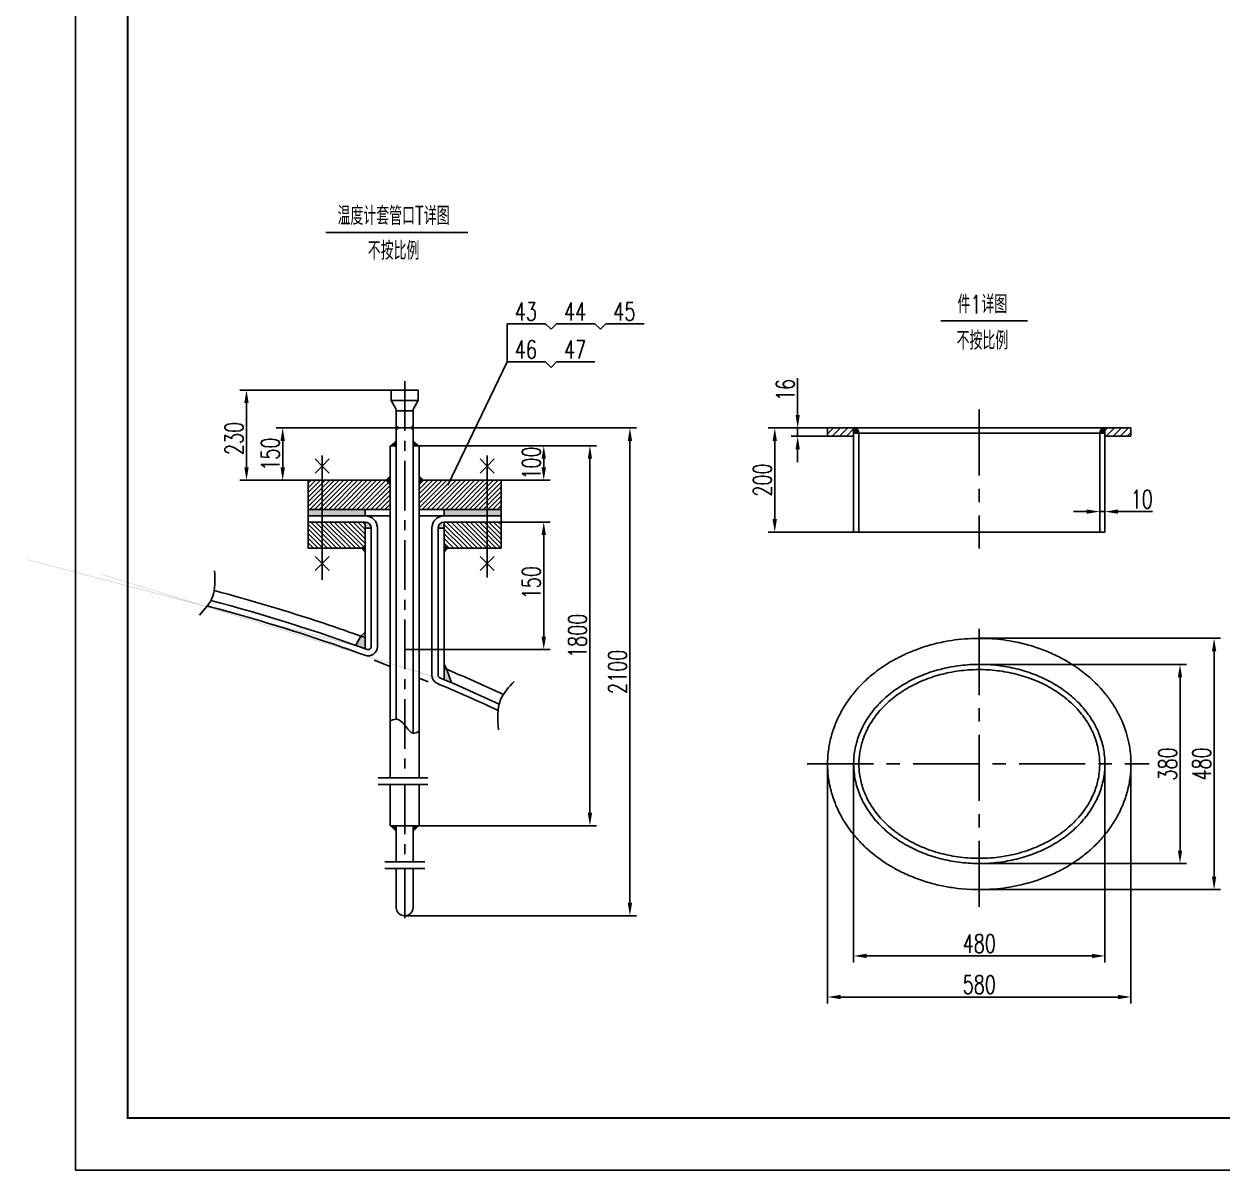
# Model space of a CAD drawing. Header units: millimetres. Extents: x 1968 to 8007, y 3243 to 11653.
# Drawn here: x 1968 to 4266, y 3243 to 5442 of the extents above; entities that cross this region are included whole.
import ezdxf
from ezdxf.enums import TextEntityAlignment as Align

# ---------------------------------------------------------------- set-up
doc = ezdxf.new("R2010")
doc.units = ezdxf.units.MM
doc.linetypes.add('CENTER', pattern=[50.8, 31.75, -6.35, 6.35, -6.35])
for name, color, linetype in [('hgjy', 7, 'Continuous'), ('K1', 4, 'Continuous'), ('尺寸线', 4, 'Continuous')]:
    doc.layers.add(name, color=color, linetype=linetype)
doc.styles.add('汉字仿宋', font='txt.shx', dxfattribs={"width": 0.7071, "bigfont": 'hzfs.shx'})
doc.dimstyles.new('绘图', dxfattribs={"dimscale": 10, "dimtxt": 3.5, "dimasz": 2.5, "dimexe": 1.25, "dimexo": 0, "dimtad": 1, "dimdec": 0, "dimdsep": 46, "dimtxsty": '汉字仿宋', "dimcen": 2.5, "dimclrd": 4, "dimclre": 4, "dimclrt": 7, "dimadec": 0, "dimazin": 0, "dimtfac": 1, "dimtdec": 0, "dimtmove": 0, "dimatfit": 0, "dimldrblk": 'NONE', "dimfxl": 0, "dimlwd": 25, "dimlwe": 25, "dimarcsym": 0})

# ---------------------------------------------------------------- blocks, each defined once
blk = doc.blocks.new('*D5')
at = {"color": 4, "lineweight": 25}
for p, q in [((2883.3, 4486.2), (2977.6, 4486.2)), ((2965.1, 4266.4), (2965.1, 4461.2)), ((2698.3, 4241.4), (2977.6, 4241.4))]:
    blk.add_line(p, q, dxfattribs=at)
at = {"color": 4, "lineweight": -3}
for points in [[(2960.9, 4461.2), (2969.3, 4461.2), (2965.1, 4486.2)], [(2960.9, 4266.4), (2969.3, 4266.4), (2965.1, 4241.4)]]:
    blk.add_solid(points, dxfattribs=at)
at = {"layer": 'Defpoints', "color": 0, "lineweight": -3}
for p in [(2883.3, 4486.2), (2965.1, 4486.2), (2698.3, 4241.4)]:
    blk.add_point(p, dxfattribs=at)
at = {"color": 7, "insert": (2941.3, 4369.8), "char_height": 35, "attachment_point": 5, "rotation": 90, "style": '汉字仿宋'}
blk.add_mtext('150', dxfattribs=at)
blk = doc.blocks.new('_None')
blk = doc.blocks.new('*D3')
at = {"color": 4, "lineweight": 25}
for p, q in [((2726.3, 4632.4), (2977.6, 4632.4)), ((2965.1, 4607.4), (2965.1, 4591.2)), ((2883.3, 4566.2), (2977.6, 4566.2))]:
    blk.add_line(p, q, dxfattribs=at)
at = {"color": 4, "lineweight": -3}
for points in [[(2960.9, 4607.4), (2969.3, 4607.4), (2965.1, 4632.4)], [(2960.9, 4591.2), (2969.3, 4591.2), (2965.1, 4566.2)]]:
    blk.add_solid(points, dxfattribs=at)
at = {"layer": 'Defpoints', "color": 0, "lineweight": -3}
for p in [(2726.3, 4632.4), (2883.3, 4566.2), (2965.1, 4566.2)]:
    blk.add_point(p, dxfattribs=at)
at = {"color": 7, "insert": (2941.3, 4599.3), "char_height": 35, "attachment_point": 5, "rotation": 90, "style": '汉字仿宋'}
blk.add_mtext('100', dxfattribs=at)
blk = doc.blocks.new('*D6')
at = {"color": 4, "lineweight": 25}
for p, q in [((2686.3, 4666.7), (2451.8, 4666.7)), ((2464.3, 4591.2), (2464.3, 4641.7)), ((2513.3, 4566.2), (2451.8, 4566.2))]:
    blk.add_line(p, q, dxfattribs=at)
at = {"color": 4, "lineweight": -3}
for points in [[(2460.1, 4641.7), (2468.5, 4641.7), (2464.3, 4666.7)], [(2460.1, 4591.2), (2468.5, 4591.2), (2464.3, 4566.2)]]:
    blk.add_solid(points, dxfattribs=at)
at = {"layer": 'Defpoints', "color": 0, "lineweight": -3}
for p in [(2464.3, 4666.7), (2686.3, 4666.7), (2513.3, 4566.2)]:
    blk.add_point(p, dxfattribs=at)
at = {"color": 7, "insert": (2440.6, 4616.4), "char_height": 35, "attachment_point": 5, "rotation": 90, "style": '汉字仿宋'}
blk.add_mtext('150', dxfattribs=at)
blk = doc.blocks.new('*D7')
at = {"color": 4, "lineweight": 25}
for p, q in [((2672.3, 4739.3), (2382.4, 4739.3)), ((2394.9, 4591.2), (2394.9, 4714.3)), ((2513.3, 4566.2), (2382.4, 4566.2))]:
    blk.add_line(p, q, dxfattribs=at)
at = {"color": 4, "lineweight": -3}
for points in [[(2390.7, 4714.3), (2399, 4714.3), (2394.9, 4739.3)], [(2390.7, 4591.2), (2399, 4591.2), (2394.9, 4566.2)]]:
    blk.add_solid(points, dxfattribs=at)
at = {"layer": 'Defpoints', "color": 0, "lineweight": -3}
for p in [(2394.9, 4739.3), (2672.3, 4739.3), (2513.3, 4566.2)]:
    blk.add_point(p, dxfattribs=at)
at = {"color": 7, "insert": (2371.1, 4646.4), "char_height": 35, "attachment_point": 5, "rotation": 90, "style": '汉字仿宋'}
blk.add_mtext('230', dxfattribs=at)
blk = doc.blocks.new('*D4')
at = {"color": 4, "lineweight": 25}
for p, q in [((2726.3, 4632.4), (3066.1, 4632.4)), ((3053.6, 3928.4), (3053.6, 4607.4)), ((2726.3, 3903.4), (3066.1, 3903.4))]:
    blk.add_line(p, q, dxfattribs=at)
at = {"color": 4, "lineweight": -3}
for points in [[(3049.5, 4607.4), (3057.8, 4607.4), (3053.6, 4632.4)], [(3049.5, 3928.4), (3057.8, 3928.4), (3053.6, 3903.4)]]:
    blk.add_solid(points, dxfattribs=at)
at = {"layer": 'Defpoints', "color": 0, "lineweight": -3}
for p in [(2726.3, 4632.4), (3053.6, 4632.4), (2726.3, 3903.4)]:
    blk.add_point(p, dxfattribs=at)
at = {"color": 7, "insert": (3029.9, 4267.9), "char_height": 35, "attachment_point": 5, "rotation": 90, "style": '汉字仿宋'}
blk.add_mtext('1800', dxfattribs=at)
blk = doc.blocks.new('*D8')
at = {"color": 4, "lineweight": 25}
for p, q in [((2710.3, 4666.7), (3142.9, 4666.7)), ((3130.4, 3755.9), (3130.4, 4641.7)), ((2698.3, 3730.9), (3142.9, 3730.9))]:
    blk.add_line(p, q, dxfattribs=at)
at = {"color": 4, "lineweight": -3}
for points in [[(3126.2, 4641.7), (3134.6, 4641.7), (3130.4, 4666.7)], [(3126.2, 3755.9), (3134.6, 3755.9), (3130.4, 3730.9)]]:
    blk.add_solid(points, dxfattribs=at)
at = {"layer": 'Defpoints', "color": 0, "lineweight": -3}
for p in [(2710.3, 4666.7), (3130.4, 4666.7), (2698.3, 3730.9)]:
    blk.add_point(p, dxfattribs=at)
at = {"color": 7, "insert": (3106.6, 4198.8), "char_height": 35, "attachment_point": 5, "rotation": 90, "style": '汉字仿宋'}
blk.add_mtext('2100', dxfattribs=at)
blk = doc.blocks.new('*D56')
at = {"color": 4, "linetype": 'Continuous', "lineweight": 25}
for p, q in [((3559.6, 4022.1), (3559.6, 3641.4)), ((4041.6, 4022.1), (4041.6, 3641.4)), ((3584.6, 3653.9), (4016.6, 3653.9))]:
    blk.add_line(p, q, dxfattribs=at)
at = {"color": 4, "linetype": 'Continuous', "lineweight": -3}
for points in [[(3584.6, 3658.1), (3584.6, 3649.7), (3559.6, 3653.9)], [(4016.6, 3658.1), (4016.6, 3649.7), (4041.6, 3653.9)]]:
    blk.add_solid(points, dxfattribs=at)
at = {"layer": 'Defpoints', "color": 0, "linetype": 'Continuous', "lineweight": -3}
for p in [(3559.6, 4022.1), (4041.6, 4022.1), (4041.6, 3653.9)]:
    blk.add_point(p, dxfattribs=at)
at = {"color": 7, "linetype": 'Continuous', "lineweight": -3, "insert": (3800.6, 3677.6), "char_height": 35, "attachment_point": 5, "style": '汉字仿宋'}
blk.add_mtext('480', dxfattribs=at)
blk = doc.blocks.new('*D57')
at = {"color": 4, "linetype": 'Continuous', "lineweight": 25}
for p, q in [((3509.6, 4022.1), (3509.6, 3562.6)), ((4091.6, 4022.1), (4091.6, 3562.6)), ((3534.6, 3575.1), (4066.6, 3575.1))]:
    blk.add_line(p, q, dxfattribs=at)
at = {"color": 4, "linetype": 'Continuous', "lineweight": -3}
for points in [[(3534.6, 3579.3), (3534.6, 3571), (3509.6, 3575.1)], [(4066.6, 3579.3), (4066.6, 3571), (4091.6, 3575.1)]]:
    blk.add_solid(points, dxfattribs=at)
at = {"layer": 'Defpoints', "color": 0, "linetype": 'Continuous', "lineweight": -3}
for p in [(3509.6, 4022.1), (4091.6, 4022.1), (4091.6, 3575.1)]:
    blk.add_point(p, dxfattribs=at)
at = {"color": 7, "linetype": 'Continuous', "lineweight": -3, "insert": (3800.6, 3598.9), "char_height": 35, "attachment_point": 5, "style": '汉字仿宋'}
blk.add_mtext('580', dxfattribs=at)
blk = doc.blocks.new('*D58')
at = {"color": 4, "linetype": 'Continuous', "lineweight": 25}
for p, q in [((3800.6, 4213.1), (4198.2, 4213.1)), ((4185.7, 3856.1), (4185.7, 4188.1)), ((3800.6, 3831.1), (4198.2, 3831.1))]:
    blk.add_line(p, q, dxfattribs=at)
at = {"color": 4, "linetype": 'Continuous', "lineweight": -3}
for points in [[(4181.5, 4188.1), (4189.8, 4188.1), (4185.7, 4213.1)], [(4181.5, 3856.1), (4189.8, 3856.1), (4185.7, 3831.1)]]:
    blk.add_solid(points, dxfattribs=at)
at = {"layer": 'Defpoints', "color": 0, "linetype": 'Continuous', "lineweight": -3}
for p in [(3800.6, 4213.1), (4185.7, 4213.1), (3800.6, 3831.1)]:
    blk.add_point(p, dxfattribs=at)
at = {"color": 7, "linetype": 'Continuous', "lineweight": -3, "insert": (4161.9, 4022.1), "char_height": 35, "attachment_point": 5, "rotation": 90, "style": '汉字仿宋'}
blk.add_mtext('380', dxfattribs=at)
blk = doc.blocks.new('*D59')
at = {"color": 4, "linetype": 'Continuous', "lineweight": 25}
for p, q in [((3800.6, 4263.1), (4263.6, 4263.1)), ((4251.1, 4238.1), (4251.1, 3806.1)), ((3800.7, 3781.1), (4263.6, 3781.1))]:
    blk.add_line(p, q, dxfattribs=at)
at = {"color": 4, "linetype": 'Continuous', "lineweight": -3}
for points in [[(4246.9, 4238.1), (4255.2, 4238.1), (4251.1, 4263.1)], [(4246.9, 3806.1), (4255.2, 3806.1), (4251.1, 3781.1)]]:
    blk.add_solid(points, dxfattribs=at)
at = {"layer": 'Defpoints', "color": 0, "linetype": 'Continuous', "lineweight": -3}
for p in [(3800.6, 4263.1), (3800.7, 3781.1), (4251.1, 3781.1)]:
    blk.add_point(p, dxfattribs=at)
at = {"color": 7, "linetype": 'Continuous', "lineweight": -3, "insert": (4227.3, 4022.1), "char_height": 35, "attachment_point": 5, "rotation": 90, "style": '汉字仿宋'}
blk.add_mtext('480', dxfattribs=at)
blk = doc.blocks.new('*D60')
at = {"color": 4, "linetype": 'Continuous', "lineweight": 25}
for p, q in [((3452.2, 4691.7), (3452.2, 4762.2)), ((3509.6, 4666.7), (3439.7, 4666.7)), ((3452.2, 4650.7), (3452.2, 4666.7)), ((3509.6, 4650.7), (3439.7, 4650.7)), ((3452.2, 4625.7), (3452.2, 4600.7))]:
    blk.add_line(p, q, dxfattribs=at)
at = {"color": 4, "linetype": 'Continuous', "lineweight": -3}
for points in [[(3448.1, 4691.7), (3456.4, 4691.7), (3452.2, 4666.7)], [(3448.1, 4625.7), (3456.4, 4625.7), (3452.2, 4650.7)]]:
    blk.add_solid(points, dxfattribs=at)
at = {"layer": 'Defpoints', "color": 0, "linetype": 'Continuous', "lineweight": -3}
for p in [(3452.2, 4666.7), (3509.6, 4666.7), (3509.6, 4650.7)]:
    blk.add_point(p, dxfattribs=at)
at = {"color": 7, "linetype": 'Continuous', "lineweight": -3, "insert": (3428.5, 4739.4), "char_height": 35, "attachment_point": 5, "rotation": 90, "style": '汉字仿宋'}
blk.add_mtext('16', dxfattribs=at)
blk = doc.blocks.new('*D61')
at = {"color": 4, "linetype": 'Continuous', "lineweight": 25}
for p, q in [((4006.6, 4506.1), (3981.6, 4506.1)), ((4031.6, 4506.1), (4031.6, 4518.6)), ((4031.6, 4506.1), (4041.6, 4506.1)), ((4041.6, 4506.1), (4041.6, 4518.6)), ((4066.6, 4506.1), (4133, 4506.1))]:
    blk.add_line(p, q, dxfattribs=at)
at = {"color": 4, "linetype": 'Continuous', "lineweight": -3}
for points in [[(4006.6, 4510.3), (4006.6, 4502), (4031.6, 4506.1)], [(4066.6, 4510.3), (4066.6, 4502), (4041.6, 4506.1)]]:
    blk.add_solid(points, dxfattribs=at)
at = {"layer": 'Defpoints', "color": 0, "linetype": 'Continuous', "lineweight": -3}
for p in [(4031.6, 4506.1), (4041.6, 4506.1), (4041.6, 4506.1)]:
    blk.add_point(p, dxfattribs=at)
at = {"color": 7, "linetype": 'Continuous', "lineweight": -3, "insert": (4112.3, 4529.9), "char_height": 35, "attachment_point": 5, "style": '汉字仿宋'}
blk.add_mtext('10', dxfattribs=at)
blk = doc.blocks.new('*D62')
at = {"color": 4, "linetype": 'Continuous', "lineweight": 25}
for p, q in [((3509.6, 4666.7), (3395.8, 4666.7)), ((3408.3, 4491.7), (3408.3, 4641.7)), ((3559.6, 4466.7), (3395.8, 4466.7))]:
    blk.add_line(p, q, dxfattribs=at)
at = {"color": 4, "linetype": 'Continuous', "lineweight": -3}
for points in [[(3404.1, 4641.7), (3412.4, 4641.7), (3408.3, 4666.7)], [(3404.1, 4491.7), (3412.4, 4491.7), (3408.3, 4466.7)]]:
    blk.add_solid(points, dxfattribs=at)
at = {"layer": 'Defpoints', "color": 0, "linetype": 'Continuous', "lineweight": -3}
for p in [(3408.3, 4666.7), (3509.6, 4666.7), (3559.6, 4466.7)]:
    blk.add_point(p, dxfattribs=at)
at = {"color": 7, "linetype": 'Continuous', "lineweight": -3, "insert": (3384.5, 4566.7), "char_height": 35, "attachment_point": 5, "rotation": 90, "style": '汉字仿宋'}
blk.add_mtext('200', dxfattribs=at)

msp = doc.modelspace()

# ---------------------------------------------------------------- hatches: boundary and pattern name
h = msp.add_hatch(color=7)
h.paths.add_polyline_path([(2682.3, 4670.7), (2682.3, 4662.7), (2686.3, 4666.7)])
h.paths.add_polyline_path([(2714.3, 4670.7), (2710.3, 4666.7), (2714.3, 4662.7)])
at = {"linetype": 'Continuous', "lineweight": -3}
h = msp.add_hatch(dxfattribs=at)
h.set_pattern_fill('ANSI31', scale=3, style=0)
h.set_pattern_definition([(45, (5392.569, -35.488), (-6.735192, 6.735192), [])])
h.paths.add_polyline_path([(4091.6, 4666.7), (4041.6, 4666.7), (4041.6, 4650.7), (4091.6, 4650.7)])
h.paths.add_polyline_path([(3559.6, 4666.7), (3509.6, 4666.7), (3509.6, 4650.7), (3559.6, 4650.7)])
for points in [[(3559.6, 4666.7), (3559.6, 4656.7), (3569.6, 4656.7, 0.414214)], [(4041.6, 4666.7, 0.414214), (4031.6, 4656.7), (4041.6, 4656.7)]]:
    msp.add_hatch(color=7, dxfattribs=at).paths.add_polyline_path(points)
h = msp.add_hatch(dxfattribs=at)
h.set_pattern_fill('ANSI31', scale=2, style=0)
h.paths.add_polyline_path([(2856.5, 4566.2), (2726.3, 4566.2), (2726.3, 4510.2), (2856.5, 4510.2)])
h.paths.add_polyline_path([(2883.3, 4566.2), (2856.5, 4566.2), (2856.5, 4510.2), (2883.3, 4510.2)])
h.paths.add_polyline_path([(2670.3, 4566.2), (2540.1, 4566.2), (2540.1, 4510.2), (2670.3, 4510.2)])
h.paths.add_polyline_path([(2540.1, 4566.2), (2513.3, 4566.2), (2513.3, 4510.2), (2540.1, 4510.2)])
h = msp.add_hatch(color=7, dxfattribs=at)
h.paths.add_polyline_path([(2883.3, 4510.2), (2856.5, 4510.2), (2856.5, 4498.2), (2883.3, 4498.2)])
h.paths.add_polyline_path([(2856.5, 4510.2), (2774.3, 4510.2), (2774.3, 4498.2), (2856.5, 4498.2)])
h.paths.add_polyline_path([(2622.3, 4510.2), (2540.1, 4510.2), (2540.1, 4498.2), (2622.3, 4498.2)])
h.paths.add_polyline_path([(2540.1, 4510.2), (2513.3, 4510.2), (2513.3, 4498.2), (2540.1, 4498.2)])
h = msp.add_hatch(dxfattribs=at)
h.set_pattern_fill('ANSI31', scale=2, angle=90, style=0)
h.paths.add_polyline_path([(2883.3, 4486.2), (2856.5, 4486.2), (2856.5, 4436.2), (2883.3, 4436.2)])
h.paths.add_polyline_path([(2856.5, 4486.2), (2774.3, 4486.2), (2774.3, 4436.2), (2856.5, 4436.2)])
h.paths.add_polyline_path([(2622.3, 4486.2), (2540.1, 4486.2), (2540.1, 4436.2), (2622.3, 4436.2)])
h.paths.add_polyline_path([(2540.1, 4486.2), (2513.3, 4486.2), (2513.3, 4436.2), (2540.1, 4436.2)])
h = msp.add_hatch(color=7)
h.paths.add_polyline_path([(2774.3, 4486.2, 0.414214), (2762.3, 4474.2), (2774.3, 4474.2)])
h.paths.add_polyline_path([(2622.3, 4486.2), (2622.3, 4474.2), (2634.3, 4474.2, 0.414214)])
h = msp.add_hatch(color=7)
edge = h.paths.add_edge_path()
edge.add_line((2622.3, 4274.7), (2614.4, 4267.4))
edge.add_spline(control_points=[(2614.4, 4267.4), (2617.1, 4266.4), (2619.7, 4265.5), (2622.3, 4264.5)], knot_values=[5.331794, 5.331794, 5.331794, 5.331794, 5.335486, 5.335486, 5.335486, 5.335486], degree=3, periodic=0)
edge.add_line((2622.3, 4264.5), (2622.3, 4274.7))
edge = h.paths.add_edge_path()
edge.add_spline(control_points=[(2622.3, 4264.5), (2619.7, 4265.5), (2617.1, 4266.4), (2614.4, 4267.4)], knot_values=[5.331794, 5.331794, 5.331794, 5.331794, 5.335486, 5.335486, 5.335486, 5.335486], degree=3, periodic=0)
edge.add_line((2614.4, 4267.4), (2604.3, 4249.7))
edge.add_ellipse((1098.3, 3190), major_axis=(2600, 0), ratio=0.5, start_angle=414.1155, end_angle=414.6025, ccw=False)
edge.add_line((2622.3, 4243.3), (2622.3, 4264.5))
h = msp.add_hatch(color=7)
edge = h.paths.add_edge_path()
edge.add_line((2774.3, 4213.2), (2774.3, 4205.6))
edge.add_spline(control_points=[(2774.3, 4205.6), (2776, 4204.9), (2777.7, 4204.2), (2779.3, 4203.5)], knot_values=[5.409033, 5.409033, 5.409033, 5.409033, 5.411557, 5.411557, 5.411557, 5.411557], degree=3, periodic=0)
edge.add_line((2779.3, 4203.5), (2774.3, 4213.2))
edge = h.paths.add_edge_path()
edge.add_spline(control_points=[(2779.3, 4203.5), (2777.7, 4204.2), (2776, 4204.9), (2774.3, 4205.6)], knot_values=[5.409033, 5.409033, 5.409033, 5.409033, 5.411557, 5.411557, 5.411557, 5.411557], degree=3, periodic=0)
edge.add_line((2774.3, 4205.6), (2774.3, 4183.9))
edge.add_ellipse((1098.3, 3190), major_axis=(-2600, 0), ratio=0.5, start_angle=229.4656, end_angle=229.8632, ccw=False)
edge.add_line((2788, 4178), (2779.3, 4203.5))

# ---------------------------------------------------------------- linework, layer by layer
for p, q in [((2067, 11653.2), (2067, 3243.2)), ((2067, 3243.2), (8007, 3243.2))]:
    msp.add_line(p, q)
at = {"color": 1, "linetype": 'Continuous'}
for p, q in [((2546.9, 5041.6), (2819.5, 5041.6)), ((3727, 4871.8), (3892.9, 4871.8))]:
    msp.add_line(p, q, dxfattribs=at)
at = {"color": 7}
for p, q in [((2781.1, 4556.8), (2895.2, 4793.4)), ((2540.1, 4593.6), (2526.6, 4607.1)), ((2540.1, 4613.5), (2540.1, 4375.1)), ((2540.1, 4593.6), (2553.6, 4607.1)), ((2856.5, 4593.6), (2843, 4607.1)), ((2856.5, 4613.5), (2856.5, 4379.8)), ((2856.5, 4593.6), (2870, 4607.1)), ((2540.1, 4593.6), (2526.6, 4580.1)), ((2540.1, 4593.6), (2553.6, 4580.1)), ((2856.5, 4593.6), (2843, 4580.1)), ((2856.5, 4593.6), (2870, 4580.1)), ((2622.3, 4498.2), (2622.3, 4510.2)), ((2774.3, 4498.2), (2774.3, 4510.2)), ((2540.1, 4406.6), (2526.6, 4420.1)), ((2540.1, 4406.6), (2553.6, 4420.1)), ((2856.5, 4406.6), (2843, 4420.1)), ((2856.5, 4406.6), (2870, 4420.1)), ((2540.1, 4406.6), (2526.6, 4393.1)), ((2540.1, 4406.6), (2553.6, 4393.1)), ((2856.5, 4406.6), (2843, 4393.1)), ((2856.5, 4406.6), (2870, 4393.1)), ((2614.4, 4267.4), (2604.3, 4249.7)), ((2622.3, 4274.7), (2614.4, 4267.4)), ((2639.9, 4221.2), (2670.3, 4209)), ((2774.3, 4213.2), (2779.3, 4203.5)), ((2726.3, 4186.5), (2743.2, 4179.7)), ((2779.3, 4203.5), (2788, 4178)), ((2647.4, 3995.2), (2743, 3995.2)), ((2647.4, 3982.6), (2743, 3982.6)), ((2670.3, 3903.4), (2682.3, 3903.4)), ((2726.3, 3903.4), (2714.3, 3903.4)), ((2660.5, 3834.1), (2736.8, 3834.1)), ((2660.5, 3821.5), (2736.8, 3821.5))]:
    msp.add_line(p, q, dxfattribs=at)
at = {"color": 1}
for p, q in [((2672.3, 4739.3), (2672.3, 4719.3)), ((2672.3, 4739.3), (2724.3, 4739.3)), ((2724.3, 4739.3), (2724.3, 4719.3)), ((2672.3, 4719.3), (2680.9, 4704.3)), ((2672.3, 4719.3), (2724.3, 4719.3)), ((2724.3, 4719.3), (2715.6, 4704.3)), ((2682.3, 4699.3), (2682.3, 4670.7)), ((2682.3, 4699.3), (2714.3, 4699.3)), ((2714.3, 4699.3), (2714.3, 4670.7)), ((2686.3, 4666.7), (2682.3, 4670.7)), ((2682.3, 4670.7), (2682.3, 4107.8)), ((2686.3, 4666.7), (2682.3, 4662.7)), ((2686.3, 4666.7), (2710.3, 4666.7)), ((2710.3, 4666.7), (2714.3, 4670.7)), ((2710.3, 4666.7), (2714.3, 4662.7)), ((2714.3, 4670.7), (2714.3, 4081.2)), ((3509.6, 4650.7), (3509.6, 4666.7)), ((3509.6, 4666.7), (4091.6, 4666.7)), ((3559.6, 4466.7), (3559.6, 4666.7)), ((4041.6, 4466.7), (4041.6, 4666.7)), ((4091.6, 4666.7), (4091.6, 4650.7)), ((3559.6, 4650.7), (3509.6, 4650.7)), ((3569.6, 4466.7), (3569.6, 4656.7)), ((3569.6, 4656.7), (4031.6, 4656.7)), ((4031.6, 4466.7), (4031.6, 4656.7)), ((4091.6, 4650.7), (4041.6, 4650.7)), ((2670.3, 4632.4), (2670.3, 3995.2)), ((2670.3, 4632.4), (2682.3, 4632.4)), ((2726.3, 4632.4), (2714.3, 4632.4)), ((2726.3, 4632.4), (2726.3, 3995.2)), ((2513.3, 4510.2), (2513.3, 4566.2)), ((2513.3, 4566.2), (2670.3, 4566.2)), ((2726.3, 4566.2), (2883.3, 4566.2)), ((2883.3, 4486.2), (2883.3, 4566.2)), ((2513.3, 4510.2), (2513.3, 4436.2)), ((2513.3, 4510.2), (2670.3, 4510.2)), ((2726.3, 4510.2), (2883.3, 4510.2)), ((2513.3, 4498.2), (2670.3, 4498.2)), ((2622.3, 4486.2), (2513.3, 4486.2)), ((2570.3, 4486.2), (2622.3, 4486.2)), ((2622.3, 4486.2), (2622.3, 4243.3)), ((2726.3, 4498.2), (2826.3, 4498.2)), ((2726.3, 4498.2), (2883.3, 4498.2)), ((2774.3, 4486.2), (2774.3, 4183.9)), ((2774.3, 4486.2), (2883.3, 4486.2)), ((2883.3, 4486.2), (2883.3, 4436.2)), ((2622.3, 4474.2), (2634.3, 4474.2)), ((2634.3, 4474.2), (2634.3, 4247.5)), ((2762.3, 4474.2), (2762.3, 4192.9)), ((2762.3, 4474.2), (2774.3, 4474.2)), ((3559.6, 4466.7), (4041.6, 4466.7)), ((2513.3, 4436.2), (2622.3, 4436.2)), ((2774.3, 4436.2), (2883.3, 4436.2)), ((2670.3, 3982.6), (2670.3, 3903.4)), ((2726.3, 3982.6), (2726.3, 3903.4)), ((2670.3, 3903.4), (2726.3, 3903.4)), ((2682.3, 3903.4), (2682.3, 3834.1)), ((2714.3, 3903.4), (2714.3, 3834.1)), ((2682.3, 3821.5), (2682.3, 3746.9)), ((2714.3, 3821.5), (2714.3, 3746.9))]:
    msp.add_line(p, q, dxfattribs=at)
at = {"color": 7, "linetype": 'CENTER', "lineweight": -3, "ltscale": 3}
for p, q in [((2698.3, 4756.2), (2698.3, 3995.2)), ((2698.3, 3982.6), (2698.3, 3834.1)), ((2698.3, 3821.5), (2698.3, 3716.8))]:
    msp.add_line(p, q, dxfattribs=at)
at = {"color": 7, "linetype": 'CENTER', "lineweight": -3, "ltscale": 4}
for p, q in [((3800.6, 4702.2), (3800.6, 4435.4)), ((3800.6, 3747.9), (3800.6, 4304.4)), ((3470.4, 4022.1), (4126.6, 4022.1))]:
    msp.add_line(p, q, dxfattribs=at)
at = {"color": 7, "linetype": 'Continuous', "lineweight": -3}
for p, q in [((3569.6, 4656.7), (3559.6, 4656.7)), ((4031.6, 4656.7), (4041.6, 4656.7))]:
    msp.add_line(p, q, dxfattribs=at)
at = {"color": 1}
for centre, radius, start, end in [((2672.3, 4699.3), 10, 0, 30), ((2724.3, 4699.3), 10, 150, 180), ((3559.6, 4656.7), 10, 0, 90), ((4041.6, 4656.7), 10, 90, 180), ((2622.3, 4474.2), 12, 0, 90), ((2774.3, 4474.2), 12, 90, 180), ((2628.3, 4247.5), 6, 250.0407, 360), ((2768.3, 4192.9), 6, 180, 247.3136), ((2698.3, 3746.9), 16, 180, 0)]:
    msp.add_arc(centre, radius, start, end, dxfattribs=at)
at = {"color": 7}
for centre, radius, start, end in [((2622.3, 4474.2), 24, 0, 90), ((2774.3, 4474.2), 24, 90, 180), ((2628.3, 4247.5), 18, 250.0402, 360), ((2768.3, 4192.9), 18, 180, 247.3141)]:
    msp.add_arc(centre, radius, start, end, dxfattribs=at)
at = {"color": 1, "extrusion": (0, 0, -1)}
for major_axis, start_param, end_param in [((2600, 0), -1.078818, -0.942616), ((2600, 0), -1.078818, -0.942616), ((-2600, 0), 2.267141, 2.325552)]:
    msp.add_ellipse((1098.3, 3190), major_axis=major_axis, ratio=0.5, start_param=start_param, end_param=end_param, dxfattribs=at)
at = {"color": 7}
for points in [[(2333.6, 4392.5), (2329.7, 4342.9), (2304.4, 4307.4)], [(2908.3, 4180.5), (2882.4, 4145.6), (2878.2, 4087.7)]]:
    msp.add_spline(points, degree=3, dxfattribs=at)
at = {"color": 1}
for points, knots in [([(2332.9, 4354.8), (2404.2, 4335.7), (2473.7, 4314.9), (2568.6, 4283.5), (2595.6, 4274.1), (2622.3, 4264.5)], [5.2049317, 5.2049317, 5.2049317, 5.2049317, 5.2977958, 5.2977958, 5.335486, 5.335486, 5.335486, 5.335486]), ([(3509.6, 4022.1), (3509.6, 4014.4), (3510.1, 4006.6), (3511.6, 3993.4), (3512.5, 3988), (3514.6, 3977.2), (3515.9, 3971.8), (3519.2, 3960), (3521.4, 3953.7), (3526.3, 3941.1), (3529, 3934.9), (3534.7, 3923.5), (3537.7, 3918.2), (3544, 3907.8), (3547.4, 3902.7), (3555.5, 3891.5), (3560.3, 3885.4), (3570.7, 3873.7), (3576.1, 3868.1), (3593.4, 3851.8), (3606, 3841.9), (3628.6, 3827.1), (3638.1, 3821.6), (3657.2, 3811.9), (3666.7, 3807.7), (3686.3, 3800.1), (3696.4, 3796.8), (3715.1, 3791.5), (3723.7, 3789.5), (3741.2, 3786), (3750, 3784.6), (3782.1, 3780.8), (3805.7, 3780.4), (3845.2, 3783.5), (3861.2, 3785.9), (3888.4, 3792), (3899.7, 3795.1), (3919.4, 3801.7), (3928, 3805), (3944.8, 3812.3), (3953, 3816.3), (3970, 3825.5), (3978.7, 3830.9), (3994, 3841.4), (4000.5, 3846.3), (4013.2, 3856.8), (4019.3, 3862.3), (4031.3, 3874.4), (4037.3, 3881), (4047.5, 3893.7), (4051.8, 3899.7), (4060.8, 3913.3), (4065.4, 3921.1), (4073.4, 3937.2), (4076.9, 3945.5), (4082.9, 3962.5), (4085.3, 3971.2), (4089.1, 3988.8), (4090.4, 3997.7), (4091.6, 4013.2), (4091.7, 4019.9), (4091.4, 4033.2), (4091, 4039.8), (4089.3, 4053.5), (4088.1, 4060.6), (4084.9, 4074.6), (4082.9, 4081.4), (4078.8, 4093.6), (4076.8, 4098.8), (4072.3, 4109.1), (4069.9, 4114.2), (4063.7, 4125.8), (4059.9, 4132.3), (4051.6, 4144.9), (4047.1, 4151), (4030.3, 4171.7), (4016.6, 4185.1), (3986.3, 4208.9), (3969.8, 4219.3), (3943.2, 4232.6), (3933.9, 4236.8), (3914.8, 4244.1), (3905.1, 4247.4), (3885.3, 4252.9), (3875.2, 4255.3), (3849.9, 4260), (3834.4, 4261.8), (3807.7, 4263.2), (3796.5, 4263.2), (3768.5, 4262), (3751.8, 4260.1), (3724.5, 4255), (3713.7, 4252.4), (3693.9, 4246.6), (3684.8, 4243.5), (3667, 4236.6), (3658.3, 4232.7), (3641.3, 4224.3), (3633, 4219.7), (3615.1, 4208.5), (3605.6, 4201.7), (3589.7, 4188.9), (3583.1, 4183), (3571.9, 4171.8), (3567.2, 4166.7), (3556.9, 4154.6), (3551.5, 4147.5), (3541.8, 4133.1), (3537.5, 4125.8), (3529.7, 4110.8), (3526.2, 4103.1), (3520.1, 4087.1), (3517.5, 4078.7), (3513.4, 4061.7), (3511.8, 4053.1), (3510.1, 4037), (3509.6, 4029.6), (3509.6, 4022.1)], [0, 0, 0, 0, 0.089385, 0.089385, 0.152991, 0.152991, 0.216596, 0.216596, 0.294271, 0.294271, 0.371945, 0.371945, 0.441761, 0.441761, 0.511577, 0.511577, 0.600716, 0.600716, 0.689854, 0.689854, 0.870839, 0.870839, 0.992929, 0.992929, 1.108926, 1.108926, 1.224922, 1.224922, 1.322058, 1.322058, 1.419194, 1.419194, 1.673738, 1.673738, 1.849824, 1.849824, 1.977761, 1.977761, 2.079026, 2.079026, 2.180292, 2.180292, 2.295154, 2.295154, 2.388194, 2.388194, 2.481234, 2.481234, 2.582761, 2.582761, 2.667204, 2.667204, 2.770893, 2.770893, 2.874582, 2.874582, 2.978271, 2.978271, 3.08196, 3.08196, 3.158691, 3.158691, 3.235423, 3.235423, 3.31808, 3.31808, 3.400737, 3.400737, 3.465549, 3.465549, 3.530362, 3.530362, 3.617007, 3.617007, 3.703651, 3.703651, 3.921337, 3.921337, 4.139023, 4.139023, 4.2519, 4.2519, 4.364776, 4.364776, 4.477653, 4.477653, 4.646082, 4.646082, 4.768072, 4.768072, 4.950401, 4.950401, 5.071275, 5.071275, 5.176794, 5.176794, 5.282313, 5.282313, 5.387832, 5.387832, 5.518958, 5.518958, 5.619256, 5.619256, 5.698981, 5.698981, 5.800912, 5.800912, 5.89819, 5.89819, 5.995469, 5.995469, 6.096261, 6.096261, 6.197053, 6.197053, 6.283185, 6.283185, 6.283185, 6.283185]), ([(3559.6, 4022.1), (3559.6, 4015.5), (3560.1, 4009), (3562.2, 3992.7), (3564.4, 3983), (3570.7, 3964), (3574.7, 3954.7), (3584.5, 3936.8), (3590.3, 3928.2), (3603.3, 3911.8), (3610.6, 3904.1), (3626.5, 3889.6), (3635.1, 3882.8), (3653.5, 3870.4), (3663.3, 3864.8), (3683.7, 3854.7), (3694.4, 3850.3), (3716.5, 3842.8), (3727.9, 3839.7), (3751, 3834.9), (3762.8, 3833.2), (3786.7, 3831.2), (3798.6, 3830.9), (3822.6, 3831.7), (3834.5, 3832.7), (3858, 3836.3), (3869.6, 3838.8), (3892.2, 3845.1), (3903.2, 3848.9), (3924.5, 3857.9), (3934.7, 3863), (3954, 3874.3), (3963.2, 3880.6), (3980.3, 3894.2), (3988.2, 3901.6), (4002.5, 3917.2), (4009, 3925.4), (4020.3, 3942.7), (4025.1, 3951.7), (4033, 3970.2), (4036, 3979.8), (4040.2, 3999.2), (4041.4, 4009), (4041.8, 4028.7), (4041.1, 4038.6), (4037.7, 4058.1), (4035, 4067.7), (4027.9, 4086.5), (4023.5, 4095.6), (4012.9, 4113.2), (4006.8, 4121.6), (3993.1, 4137.6), (3985.5, 4145.2), (3969, 4159.3), (3960.1, 4165.8), (3941.2, 4177.7), (3931.2, 4183), (3910.3, 4192.5), (3899.5, 4196.6), (3877.1, 4203.5), (3865.6, 4206.3), (3842.3, 4210.5), (3830.4, 4211.9), (3806.5, 4213.3), (3794.5, 4213.3), (3770.6, 4211.9), (3758.8, 4210.4), (3735.4, 4206.2), (3723.9, 4203.4), (3701.6, 4196.5), (3690.7, 4192.4), (3669.9, 4182.9), (3659.9, 4177.5), (3641, 4165.6), (3632.1, 4159.1), (3615.6, 4145), (3608, 4137.5), (3594.3, 4121.5), (3588.2, 4113), (3577.7, 4095.4), (3573.3, 4086.3), (3566.2, 4067.5), (3563.6, 4057.9), (3560.4, 4039.5), (3559.6, 4030.8), (3559.6, 4022.1)], [0, 0, 0, 0, 0.100529, 0.100529, 0.251755, 0.251755, 0.402982, 0.402982, 0.554208, 0.554208, 0.705434, 0.705434, 0.856661, 0.856661, 1.007887, 1.007887, 1.159113, 1.159113, 1.31034, 1.31034, 1.461566, 1.461566, 1.612792, 1.612792, 1.764019, 1.764019, 1.915245, 1.915245, 2.066471, 2.066471, 2.217698, 2.217698, 2.368924, 2.368924, 2.52015, 2.52015, 2.671377, 2.671377, 2.822603, 2.822603, 2.973829, 2.973829, 3.125056, 3.125056, 3.276282, 3.276282, 3.427509, 3.427509, 3.578735, 3.578735, 3.729961, 3.729961, 3.881188, 3.881188, 4.032414, 4.032414, 4.18364, 4.18364, 4.334867, 4.334867, 4.486093, 4.486093, 4.637319, 4.637319, 4.788546, 4.788546, 4.939772, 4.939772, 5.090998, 5.090998, 5.242225, 5.242225, 5.393451, 5.393451, 5.544677, 5.544677, 5.695904, 5.695904, 5.84713, 5.84713, 5.998356, 5.998356, 6.149583, 6.149583, 6.283185, 6.283185, 6.283185, 6.283185])]:
    msp.add_open_spline(points, degree=3, knots=knots, dxfattribs=at)
msp.add_open_spline([(2774.3, 4205.6), (2813, 4189.4), (2850.8, 4172.6), (2887.5, 4155.3)], degree=3, dxfattribs=at)
at = {"color": 1, "lineweight": -3}
msp.add_open_spline([(3569.6, 4022.1), (3569.6, 4015.8), (3570.1, 4009.5), (3572.1, 3994.5), (3574, 3985.9), (3580, 3967.4), (3584.3, 3957.7), (3595, 3938.9), (3601.4, 3929.9), (3615.9, 3912.9), (3624.1, 3904.8), (3642.1, 3890), (3651.8, 3883.2), (3672.7, 3871), (3683.7, 3865.6), (3706.9, 3856.3), (3718.9, 3852.5), (3743.7, 3846.4), (3756.4, 3844.1), (3782.1, 3841.4), (3795.1, 3840.9), (3821.1, 3841.5), (3834, 3842.7), (3860.4, 3846.9), (3873.8, 3850.1), (3899.7, 3858.2), (3912.2, 3863.2), (3935.8, 3874.9), (3947, 3881.6), (3967.5, 3896.4), (3977, 3904.6), (3993.8, 3922.2), (4001.2, 3931.6), (4012.5, 3949.3), (4016.7, 3957.4), (4023.7, 3974.1), (4026.4, 3982.7), (4030.4, 4001), (4031.5, 4010.8), (4031.7, 4030.3), (4030.8, 4040.1), (4027, 4059.5), (4024.1, 4069), (4016.4, 4087.6), (4011.5, 4096.6), (4000.1, 4113.9), (3993.5, 4122.2), (3978.8, 4137.8), (3970.6, 4145.1), (3952.9, 4158.6), (3943.3, 4164.8), (3923.1, 4175.9), (3912.4, 4180.8), (3890.2, 4189.2), (3878.7, 4192.7), (3855.1, 4198.3), (3843, 4200.3), (3818.6, 4202.8), (3806.3, 4203.3), (3781.7, 4202.7), (3769.4, 4201.7), (3745.2, 4198.1), (3733.3, 4195.5), (3710.1, 4188.9), (3698.9, 4184.9), (3677.3, 4175.5), (3667, 4170.1), (3647.6, 4158.1), (3638.6, 4151.5), (3621.9, 4137.2), (3614.2, 4129.5), (3600.6, 4113.2), (3594.7, 4104.7), (3584.5, 4086.9), (3580.4, 4077.6), (3574.6, 4060.5), (3572.7, 4052.6), (3570.2, 4037.2), (3569.6, 4029.7), (3569.6, 4022.1)], degree=3, knots=[0, 0, 0, 0, 0.103665, 0.103665, 0.247354, 0.247354, 0.416848, 0.416848, 0.586343, 0.586343, 0.755837, 0.755837, 0.925332, 0.925332, 1.094827, 1.094827, 1.264321, 1.264321, 1.433816, 1.433816, 1.603311, 1.603311, 1.772805, 1.772805, 1.954921, 1.954921, 2.137037, 2.137037, 2.319153, 2.319153, 2.501269, 2.501269, 2.683385, 2.683385, 2.827847, 2.827847, 2.972308, 2.972308, 3.13314, 3.13314, 3.293973, 3.293973, 3.454806, 3.454806, 3.615638, 3.615638, 3.776471, 3.776471, 3.937303, 3.937303, 4.098136, 4.098136, 4.258968, 4.258968, 4.419801, 4.419801, 4.580634, 4.580634, 4.741466, 4.741466, 4.902299, 4.902299, 5.063131, 5.063131, 5.223964, 5.223964, 5.384796, 5.384796, 5.545629, 5.545629, 5.706461, 5.706461, 5.867294, 5.867294, 6.028127, 6.028127, 6.15907, 6.15907, 6.283185, 6.283185, 6.283185, 6.283185], dxfattribs=at)
at = {"color": 7}
msp.add_open_spline([(2670.3, 4105), (2676.4, 4107.7), (2694, 4111.5), (2707.8, 4075.8), (2722.1, 4082.3), (2726.3, 4085.5)], degree=3, knots=[17.640469, 17.640469, 17.640469, 17.640469, 45.02358, 100.731161, 122.820434, 122.820434, 122.820434, 122.820434], dxfattribs=at)
for points in [[(2670.3, 4632.4), (2682.3, 4632.4), (2682.3, 4643.8)], [(2726.3, 4632.4), (2714.3, 4632.4), (2714.3, 4643.8)], [(2661, 4566.2), (2670.3, 4575.2), (2670.3, 4556.1)], [(2735.6, 4566.2), (2726.3, 4575.2), (2726.3, 4556.1)], [(2622.3, 4443), (2614.2, 4436.2), (2622.3, 4426.7)], [(2774.3, 4443), (2782.3, 4436.2), (2774.3, 4426.7)], [(2682.3, 3903.4), (2670.3, 3903.4), (2682.3, 3891.1)], [(2714.3, 3903.4), (2726.3, 3903.4), (2714.3, 3891.1)]]:
    msp.add_solid(points, dxfattribs=at)
at = {"layer": 'hgjy'}
for p, q in [((2646.3, 4474.2), (2646.3, 4247.5)), ((2750.3, 4474.2), (2750.3, 4192.9))]:
    msp.add_line(p, q, dxfattribs=at)
for points, knots in [([(2319.6, 4325.3), (2322.2, 4324.5), (2324.9, 4323.8), (2412.3, 4300.3), (2494.5, 4275.2), (2589.9, 4242.1), (2606.1, 4236.4), (2622.1, 4230.6)], [11.4859167, 11.4859167, 11.4859167, 11.4859167, 11.4893759, 11.4893759, 11.6007815, 11.6007815, 11.6237552, 11.6237552, 11.6237552, 11.6237552]), ([(2761.3, 4176.3), (2774.8, 4170.7), (2788.1, 4165), (2827.1, 4148), (2852.6, 4136.5), (2877.5, 4124.7)], [5.40873384, 5.40873384, 5.40873384, 5.40873384, 5.42900169, 5.42900169, 5.46876175, 5.46876175, 5.46876175, 5.46876175])]:
    msp.add_open_spline(points, degree=3, knots=knots, dxfattribs=at)
at = {"layer": 'K1', "const_width": 4}
msp.add_lwpolyline([(2167, 3343.2), (2167, 11403.2), (7907, 11403.2), (7907, 3343.2)], close=True, dxfattribs=at)
at = {"layer": '尺寸线', "color": 7}
for p, q in [((2895.2, 4866.3), (2968.7, 4866.3)), ((2895.2, 4866.3), (2895.2, 4793.4)), ((2968.7, 4866.3), (2979.2, 4855.8)), ((2979.2, 4855.8), (2989.7, 4866.3)), ((2989.7, 4866.3), (3063.2, 4866.3)), ((3063.2, 4866.3), (3073.7, 4855.8)), ((3073.7, 4855.8), (3084.2, 4866.3)), ((3084.2, 4866.3), (3157.7, 4866.3)), ((2895.2, 4793.4), (2968.7, 4793.4)), ((2968.7, 4793.4), (2979.2, 4782.9)), ((2979.2, 4782.9), (2989.7, 4793.4)), ((2989.7, 4793.4), (3063.2, 4793.4))]:
    msp.add_line(p, q, dxfattribs=at)

# ---------------------------------------------------------------- texts
at = {"layer": '尺寸线', "color": 7, "style": '汉字仿宋', "width": 0.7071}
for s, p in [('温度计套管口T详图', (2677.1, 5073.6)), ('不按比例', (2677.1, 5006.7)), ('件1详图', (3806.6, 4903.7)), ('不按比例', (3806.6, 4834.4))]:
    msp.add_text(s, height=35, dxfattribs=at).set_placement(p, align=Align.MIDDLE_CENTER)
for s, p in [('43', (2930.8, 4872.5)), ('44', (3025.3, 4872.5)), ('45', (3119.8, 4872.5)), ('46', (2930.8, 4799.6)), ('47', (3025.3, 4799.6))]:
    msp.add_text(s, height=35, dxfattribs=at).set_placement(p, align=Align.CENTER)

# ---------------------------------------------------------------- dimensions: what is measured, and where the dimension line sits
at = {"color": 7, "linetype": 'Continuous', "lineweight": -3}
dim = msp.add_linear_dim(base=(3452.2, 4666.7), p1=(3509.6, 4650.7), p2=(3509.6, 4666.7), angle=90, dimstyle='绘图', dxfattribs=at)
dim.commit()
dim.dimension.update_dxf_attribs({"geometry": '*D60', "text_midpoint": (3428.5, 4739.4)})
at = {"color": 7}
for base, p1, p2, text, picture, middle in [((2394.9, 4739.3), (2513.3, 4566.2), (2672.3, 4739.3), '230', '*D7', (2394.9, 4646.4)), ((2965.1, 4566.2), (2726.3, 4632.4), (2883.3, 4566.2), '100', '*D3', (2965.1, 4599.3)), ((2965.1, 4486.2), (2698.3, 4241.4), (2883.3, 4486.2), '150', '*D5', (2965.1, 4369.8))]:
    dim = msp.add_linear_dim(base=base, p1=p1, p2=p2, angle=90, text=text, dimstyle='绘图', dxfattribs=at)
    dim.commit()
    dim.dimension.update_dxf_attribs({"geometry": picture, "text_midpoint": middle, "dimtype": 160})
for base, p1, p2, text, picture, middle in [((2464.3, 4666.7), (2513.3, 4566.2), (2686.3, 4666.7), '150', '*D6', (2440.6, 4616.4)), ((3130.4, 4666.7), (2698.3, 3730.9), (2710.3, 4666.7), '2100', '*D8', (3106.6, 4198.8)), ((3053.6, 4632.4), (2726.3, 3903.4), (2726.3, 4632.4), '1800', '*D4', (3029.9, 4267.9))]:
    dim = msp.add_linear_dim(base=base, p1=p1, p2=p2, angle=90, text=text, dimstyle='绘图', dxfattribs=at)
    dim.commit()
    dim.dimension.update_dxf_attribs({"geometry": picture, "text_midpoint": middle})
at = {"color": 7, "linetype": 'Continuous', "lineweight": -3}
dim = msp.add_linear_dim(base=(3408.3, 4666.7), p1=(3559.6, 4466.7), p2=(3509.6, 4666.7), angle=90, dimstyle='绘图', override={"dimzin": 0}, dxfattribs=at)
dim.commit()
dim.dimension.update_dxf_attribs({"geometry": '*D62', "text_midpoint": (3384.5, 4566.7)})
dim = msp.add_linear_dim(base=(4041.6, 4506.1), p1=(4031.6, 4506.1), p2=(4041.6, 4506.1), dimstyle='绘图', override={"dimzin": 0}, dxfattribs=at)
dim.commit()
dim.dimension.update_dxf_attribs({"geometry": '*D61', "text_midpoint": (4112.3, 4529.9)})
for base, p1, p2, text, picture, middle in [((4251.1, 3781.1), (3800.6, 4263.1), (3800.7, 3781.1), '480', '*D59', (4227.3, 4022.1)), ((4185.7, 4213.1), (3800.6, 3831.1), (3800.6, 4213.1), '380', '*D58', (4161.9, 4022.1))]:
    dim = msp.add_linear_dim(base=base, p1=p1, p2=p2, angle=90, text=text, dimstyle='绘图', dxfattribs=at)
    dim.commit()
    dim.dimension.update_dxf_attribs({"geometry": picture, "text_midpoint": middle})
for base, p1, p2, text, picture, middle in [((4091.6, 3575.1), (3509.6, 4022.1), (4091.6, 4022.1), '580', '*D57', (3800.6, 3598.9)), ((4041.6, 3653.9), (3559.6, 4022.1), (4041.6, 4022.1), '480', '*D56', (3800.6, 3677.6))]:
    dim = msp.add_linear_dim(base=base, p1=p1, p2=p2, text=text, dimstyle='绘图', dxfattribs=at)
    dim.commit()
    dim.dimension.update_dxf_attribs({"geometry": picture, "text_midpoint": middle})

doc.saveas('drawing.dxf')
